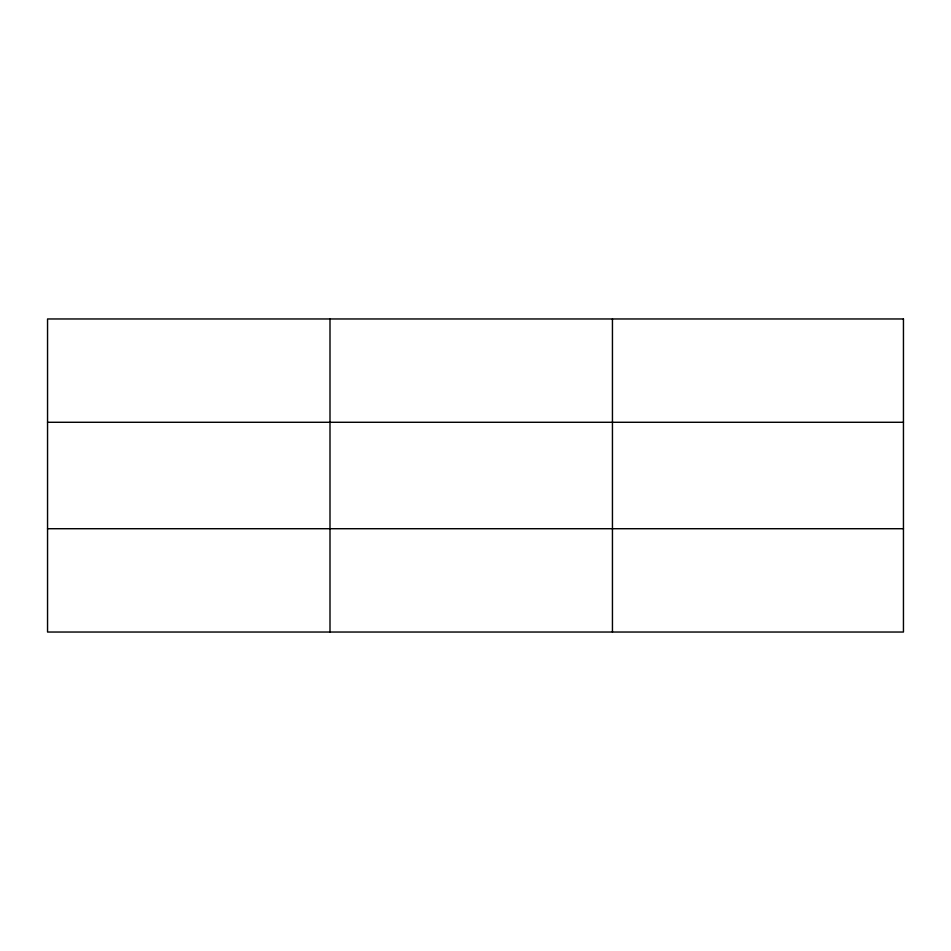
<?xml version="1.0" encoding="UTF-8"?>
<svg xmlns="http://www.w3.org/2000/svg" width="951" height="951" viewBox="0 0 951 951"><rect width="100%" height="100%" fill="white"/><g stroke="black" fill="none" stroke-linecap="round" stroke-linejoin="round"><path stroke-width="1.43" d="M329.997 632.035L329.997 318.965M612.444 632.035L612.444 318.965M47.55 422.28L903.45 422.28M47.55 528.72L903.45 528.72M903.45 318.965L903.45 632.035L47.55 632.035L47.55 318.965L903.45 318.965"/></g></svg>
